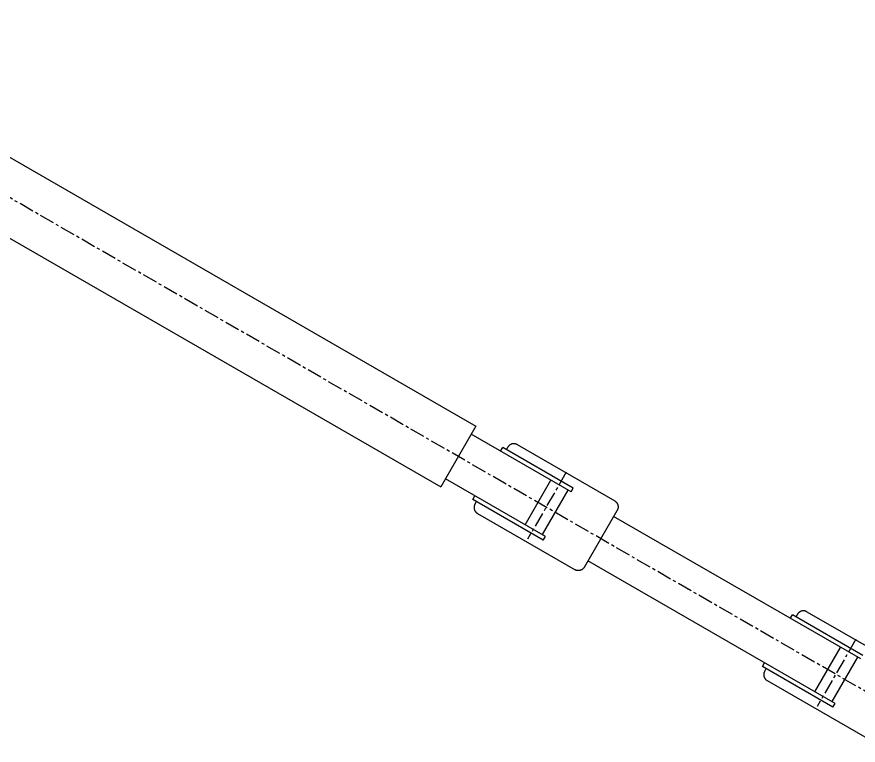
# Model space of a CAD drawing. Header units: millimetres. Extents: x 13669 to 217197, y -88248 to 24578.
# Drawn here: x 67869 to 69668, y -44841 to -43283 of the extents above; entities that cross this region are included whole.
import ezdxf

# ---------------------------------------------------------------- set-up
doc = ezdxf.new("R2010")
doc.units = ezdxf.units.MM
doc.linetypes.add('CENTER', pattern=[50.8, 31.75, -6.35, 6.35, -6.35])
doc.layers.add('1', color=7, linetype='Continuous')

msp = doc.modelspace()

# ---------------------------------------------------------------- linework, layer by layer
at = {"linetype": 'ByBlock'}
for p, q in [((69054.1685587, -44299.1083153), (69058.6662607, -44291.3126761)), ((68994.6989436, -44402.1828776), (68999.1966456, -44394.3872384)), ((69535.2296706, -44566.2695373), (69538.2280605, -44561.0726162)), ((69468.2640098, -44682.3369167), (69471.2625987, -44677.1396505))]:
    msp.add_line(p, q, dxfattribs=at)
at = {"layer": '1', "color": 7, "linetype": 'CENTER'}
for p, q in [((69883.1039787, -44840.8662267), (67182.8740617, -43282.9492795)), ((69043.8222802, -44257.0101015), (68961.0636609, -44400.4498761)), ((69663.3042539, -44614.424655), (69580.5457567, -44757.8644906))]:
    msp.add_line(p, q, dxfattribs=at)
at = {"layer": '1', "color": 7, "linetype": 'Continuous'}
for p, q in [((67776.7737098, -43539.0161154), (68850.4276961, -44158.4685018)), ((67701.8120107, -43668.942053), (68775.4659964, -44288.3944391)), ((68850.4276961, -44158.4685018), (68775.4659964, -44288.3944391)), ((69054.1685587, -44299.1083153), (68840.4328268, -44175.7919186)), ((68903.4543427, -44212.152644), (68907.9519711, -44204.3572045)), ((68903.4544412, -44212.1527008), (68907.952076, -44204.357265)), ((69058.6662607, -44291.3126761), (68907.9519711, -44204.3572045)), ((68915.7476771, -44208.8549817), (68918.7462128, -44203.6578257)), ((68938.7861544, -44197.902454), (69147.5652435, -44318.3589754)), ((68999.1966456, -44394.3872384), (68785.4608073, -44271.0711237)), ((68956.0563635, -44369.4972455), (69011.0282766, -44274.2182004)), ((69047.2391602, -44295.1102917), (68992.2672475, -44390.3893315)), ((68843.9847963, -44315.2272459), (68848.4824247, -44307.4318064)), ((68994.6989436, -44402.1828776), (68843.9847963, -44315.2272459)), ((68843.9848094, -44315.2272535), (68848.4824442, -44307.4318177)), ((68848.7819549, -44324.9220677), (68851.7804399, -44319.7249996)), ((69082.6485829, -44459.8530585), (69152.6128359, -44338.5888137)), ((68853.8295614, -44345.1518374), (69062.6086505, -44465.6083588)), ((69673.6506545, -44656.5229299), (69145.1166829, -44351.581382)), ((69618.6787414, -44751.8018529), (69090.1444569, -44446.8609739)), ((69558.2682502, -44555.3170686), (69767.0472172, -44675.7735899)), ((69522.9364385, -44569.5672586), (69527.4340669, -44561.7718191)), ((69678.1483565, -44648.7272906), (69527.4340669, -44561.7718191)), ((69575.5383372, -44726.9118601), (69630.5102503, -44631.632815)), ((69463.4668921, -44672.6418605), (69467.9645205, -44664.846421)), ((69666.7212316, -44652.5249486), (69611.7493645, -44747.8039093)), ((69614.1810394, -44759.5974922), (69463.4668921, -44672.6418605)), ((69473.3116572, -44702.566513), (69682.0906242, -44823.0230344)), ((69614.1810394, -44759.5974922), (69618.6787414, -44751.8018529))]:
    msp.add_line(p, q, dxfattribs=at)
for points in [[(68938.7922579, -44197.9059577, 0.0245486221), (68937.5260581, -44197.2588038, 0.0245486221), (68936.1998603, -44196.7430082, 0.0245486221), (68934.8264365, -44196.3635382, 0.0245486221), (68933.4190136, -44196.1240483, 0.0245486221), (68931.9911457, -44196.026845, 0.0245486221), (68930.5565841, -44196.0728643, 0.0245486221), (68929.1291444, -44196.2616632, 0.0245486221), (68927.7225735, -44196.5914233, 0.0245486221), (68926.3504175, -44197.0589689, 0.0245486221), (68925.0258911, -44197.6597973, 0.0245486221), (68923.7617501, -44198.3881221, 0.0245486221), (68922.570169, -44199.2369292, 0.0245486221), (68921.4626232, -44200.1980441, 0.0245486221), (68920.4497791, -44201.2622107, 0.0245486221), (68919.541391, -44202.4191807, 0.0245486221), (68918.746207, -44203.6578116, -1)], [(69147.5591389, -44318.3554735, -0.0245486221), (69148.7531464, -44319.1277535, -0.0245486221), (69149.8634627, -44320.0177217, -0.0245486221), (69150.8793949, -44321.0168074, -0.0245486221), (69151.791159, -44322.1153887, -0.0245486221), (69152.5899742, -44323.3028858, -0.0245486221), (69153.2681475, -44324.5678624, -0.0245486221), (69153.8191477, -44325.8981361, -0.0245486221), (69154.2376684, -44327.2808956, -0.0245486221), (69154.519679, -44328.7028241, -0.0245486221), (69154.6624635, -44330.1502278, -0.0245486221), (69154.664647, -44331.6091674, -0.0245486221), (69154.5262083, -44333.0655924, -0.0245486221), (69154.2484807, -44334.5054768, -0.0245486221), (69153.8341389, -44335.9149535, -0.0245486221), (69153.2871732, -44337.2804487, -0.0245486221), (69152.6128511, -44338.5888117, 1)], [(68848.7820019, -44324.922023, 0.0245486221), (68848.1076801, -44326.2303862, 0.0245486221), (68847.5607147, -44327.5958814, 0.0245486221), (68847.1463732, -44329.0053583, 0.0245486221), (68846.8686459, -44330.4452427, 0.0245486221), (68846.7302075, -44331.9016677, 0.0245486221), (68846.7323913, -44333.3606073, 0.0245486221), (68846.8751761, -44334.808011, 0.0245486221), (68847.157187, -44336.2299395, 0.0245486221), (68847.575708, -44337.6126989, 0.0245486221), (68848.1267085, -44338.9429724, 0.0245486221), (68848.804882, -44340.2079489, 0.0245486221), (68849.6036975, -44341.3954458, 0.0245486221), (68850.5154618, -44342.494027, 0.0245486221), (68851.5313942, -44343.4931124, 0.0245486221), (68852.6417107, -44344.3830804, 0.0245486221), (68853.8357183, -44345.1553601, -1)], [(69082.6485981, -44459.8529955, -0.0245486221), (69081.8534138, -44461.0916262, -0.0245486221), (69080.9450254, -44462.2485959, -0.0245486221), (69079.9321811, -44463.3127624, -0.0245486221), (69078.8246351, -44464.2738771, -0.0245486221), (69077.6330538, -44465.1226839, -0.0245486221), (69076.3689127, -44465.8510085, -0.0245486221), (69075.0443861, -44466.4518365, -0.0245486221), (69073.6722301, -44466.9193818, -0.0245486221), (69072.2656591, -44467.2491417, -0.0245486221), (69070.8382193, -44467.4379402, -0.0245486221), (69069.4036577, -44467.4839593, -0.0245486221), (69067.9757899, -44467.3867557, -0.0245486221), (69066.568367, -44467.1472655, -0.0245486221), (69065.1949433, -44466.7677952, -0.0245486221), (69063.8687456, -44466.2519993, -0.0245486221), (69062.6025459, -44465.6048451, 1)], [(69558.2741041, -44555.3207368, 0.0245486221), (69557.0079035, -44554.6735846, 0.0245486221), (69555.681705, -44554.1577906, 0.0245486221), (69554.3082808, -44553.7783223, 0.0245486221), (69552.9008575, -44553.5388343, 0.0245486221), (69551.4729896, -44553.4416328, 0.0245486221), (69550.038428, -44553.487654, 0.0245486221), (69548.6109885, -44553.6764546, 0.0245486221), (69547.204418, -44554.0062165, 0.0245486221), (69545.8322627, -44554.4737639, 0.0245486221), (69544.507737, -44555.0745939, 0.0245486221), (69543.243597, -44555.8029203, 0.0245486221), (69542.0520169, -44556.6517289, 0.0245486221), (69540.9444724, -44557.6128453, 0.0245486221), (69539.9316296, -44558.6770132, 0.0245486221), (69539.0232429, -44559.8339843, 0.0245486221), (69538.2280605, -44561.0726162, -1)], [(69468.2640098, -44682.3369167, 0.0245486221), (69467.5896897, -44683.6452807, 0.0245486221), (69467.042726, -44685.0107767, 0.0245486221), (69466.6283863, -44686.420254, 0.0245486221), (69466.3506608, -44687.8601388, 0.0245486221), (69466.2122243, -44689.316564, 0.0245486221), (69466.2144099, -44690.7755036, 0.0245486221), (69466.3571966, -44692.2229071, 0.0245486221), (69466.6392093, -44693.6448352, 0.0245486221), (69467.057732, -44695.0275941, 0.0245486221), (69467.6087342, -44696.357867, 0.0245486221), (69468.2869094, -44697.6228425, 0.0245486221), (69469.0857263, -44698.8103385, 0.0245486221), (69469.9974921, -44699.9089184, 0.0245486221), (69471.0134257, -44700.9080026, 0.0245486221), (69472.1237433, -44701.7979692, 0.0245486221), (69473.3177519, -44702.5702474, -1)]]:
    msp.add_lwpolyline(points, format="xyb", dxfattribs=at)
for p in [(68983.54232, -44321.857723), (69304.0263475, -44506.7632489)]:
    msp.add_point(p, dxfattribs=at)

doc.saveas('drawing.dxf')
